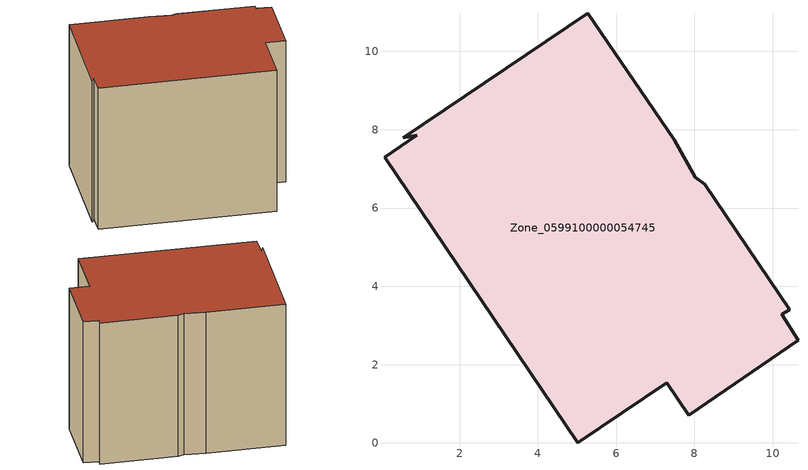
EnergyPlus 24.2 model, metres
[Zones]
Zone_0599100000054745
 floor ground (C_G): 0.57,7.8 5.28,10.98 7.49,7.74 8.02,6.79 8.26,6.6 10.44,3.4 10.23,3.28 10.64,2.62 7.85,0.71 7.29,1.54 5.02,0 0.08,7.29 0.91,7.86 z0
 wall outside (C_F): 5.28,10.98 0.57,7.8 0.91,7.86 0.08,7.29 5.02,0 7.29,1.54 7.85,0.71 10.64,2.62 10.23,3.28 10.44,3.4 8.26,6.6 8.02,6.79 7.49,7.74 5.28,10.98 z0:7.83
 roof outside (C_R): 0.91,7.86 0.08,7.29 5.02,0 7.29,1.54 7.85,0.71 10.64,2.62 10.23,3.28 10.44,3.4 8.26,6.6 8.02,6.79 7.49,7.74 5.28,10.98 0.57,7.8 z7.83
[BUILDING]
Pand.0599100000054745: North Axis=0; Terrain=City; Loads Convergence Tolerance Value=0.04; Temperature Convergence Tolerance Value=0.4; Solar Distribution=FullExterior; Maximum Number of Warmup Days=25; Minimum Number of Warmup Days=1
[Site:Location]
Rotterdam.The.Hague.AP_ZH_NLD Design_Conditions: Latitude=51.96; Longitude=4.45; Time Zone=1; Elevation=-4.5
[SITE:GROUNDTEMPERATURE:BUILDINGSURFACE]
18, 18, 18, 18, 18, 18, 18, 18, 18, 18, 18, 18
[MATERIAL] Thermal Absorptance=0.9; Solar Absorptance=0.7; Visible Absorptance=0.7
Name | Roughness | Thickness | Conductivity | Density | Specific Heat
G.TC.1965-1974 | MediumSmooth | 0.15 | 0.882353 | 540 | 1210
F.TC.1965-1974 | Rough | 0.3 | 0.697674 | 1920 | 840
R.TC.1965-1974 | MediumRough | 0.2 | 0.232558 | 1500 | 1000
[CONSTRUCTION]
C_G: G.TC.1965-1974
C_F: F.TC.1965-1974
C_R: R.TC.1965-1974
[ZONE]
Zone_0599100000054745: Type=1; Multiplier=1; Ceiling Height=Autocalculate; Volume=Autocalculate; Floor Area=autocalculate; Part of Total Floor Area=Yes
[ZONEINFILTRATION:DESIGNFLOWRATE]
Infil_Zone_0599100000054745: Zone or ZoneList or Space or SpaceList=Zone_0599100000054745; Schedule=AlwaysOn; Design Flow Rate Calculation Method=Flow/Area; Flow Rate per Floor Area=0.003; Constant Term Coefficient=1; Temperature Term Coefficient=0; Velocity Term Coefficient=0; Velocity Squared Term Coefficient=0
[HVACTEMPLATE:ZONE:IDEALLOADSAIRSYSTEM]
Zone_0599100000054745: Maximum Heating Supply Air Temperature=50; Minimum Cooling Supply Air Temperature=13; Maximum Heating Supply Air Humidity Ratio=0.0156; Minimum Cooling Supply Air Humidity Ratio=0.0077; Heating Limit=NoLimit; Cooling Limit=NoLimit; Dehumidification Control Type=ConstantSensibleHeatRatio; Cooling Sensible Heat Ratio=0.7; Dehumidification Setpoint=60; Humidification Control Type=None; Humidification Setpoint=30; Outdoor Air Method=None; Outdoor Air Flow Rate per Person=0.00944; Outdoor Air Flow Rate per Zone Floor Area=0; Outdoor Air Flow Rate per Zone=0; Demand Controlled Ventilation Type=None; Outdoor Air Economizer Type=NoEconomizer; Heat Recovery Type=None; Sensible Heat Recovery Effectiveness=0.7; Latent Heat Recovery Effectiveness=0.65
[ZONECONTROL:THERMOSTAT]
ThermostatControl_Zone_0599100000054745: Zone or ZoneList=Zone_0599100000054745; Control Type Schedule=DualSetpointControlType; Control 1=Thermostat_Zone_0599100000054745; Temperature Difference Between Cutout And Setpoint=0
[THERMOSTATSETPOINT:DUALSETPOINT]
Thermostat_Zone_0599100000054745: Heating Setpoint Temperature Schedule=HeatingSetpoint_Zone_0599100000054745; Cooling Setpoint Temperature Schedule=CoolingSetpoint_Zone_0599100000054745
[SCHEDULE:COMPACT]
HeatingSetpoint_Zone_0599100000054745: Through: 12/31, For: AllDays, Until: 24:00, 21
CoolingSetpoint_Zone_0599100000054745: Through: 12/31, For: AllDays, Until: 24:00, 24
DualSetpointControlType: Through: 12/31, For: AllDays, Until: 24:00, 4
AlwaysOn: Through: 12/31, For: AllDays, Until: 24:00, 1
